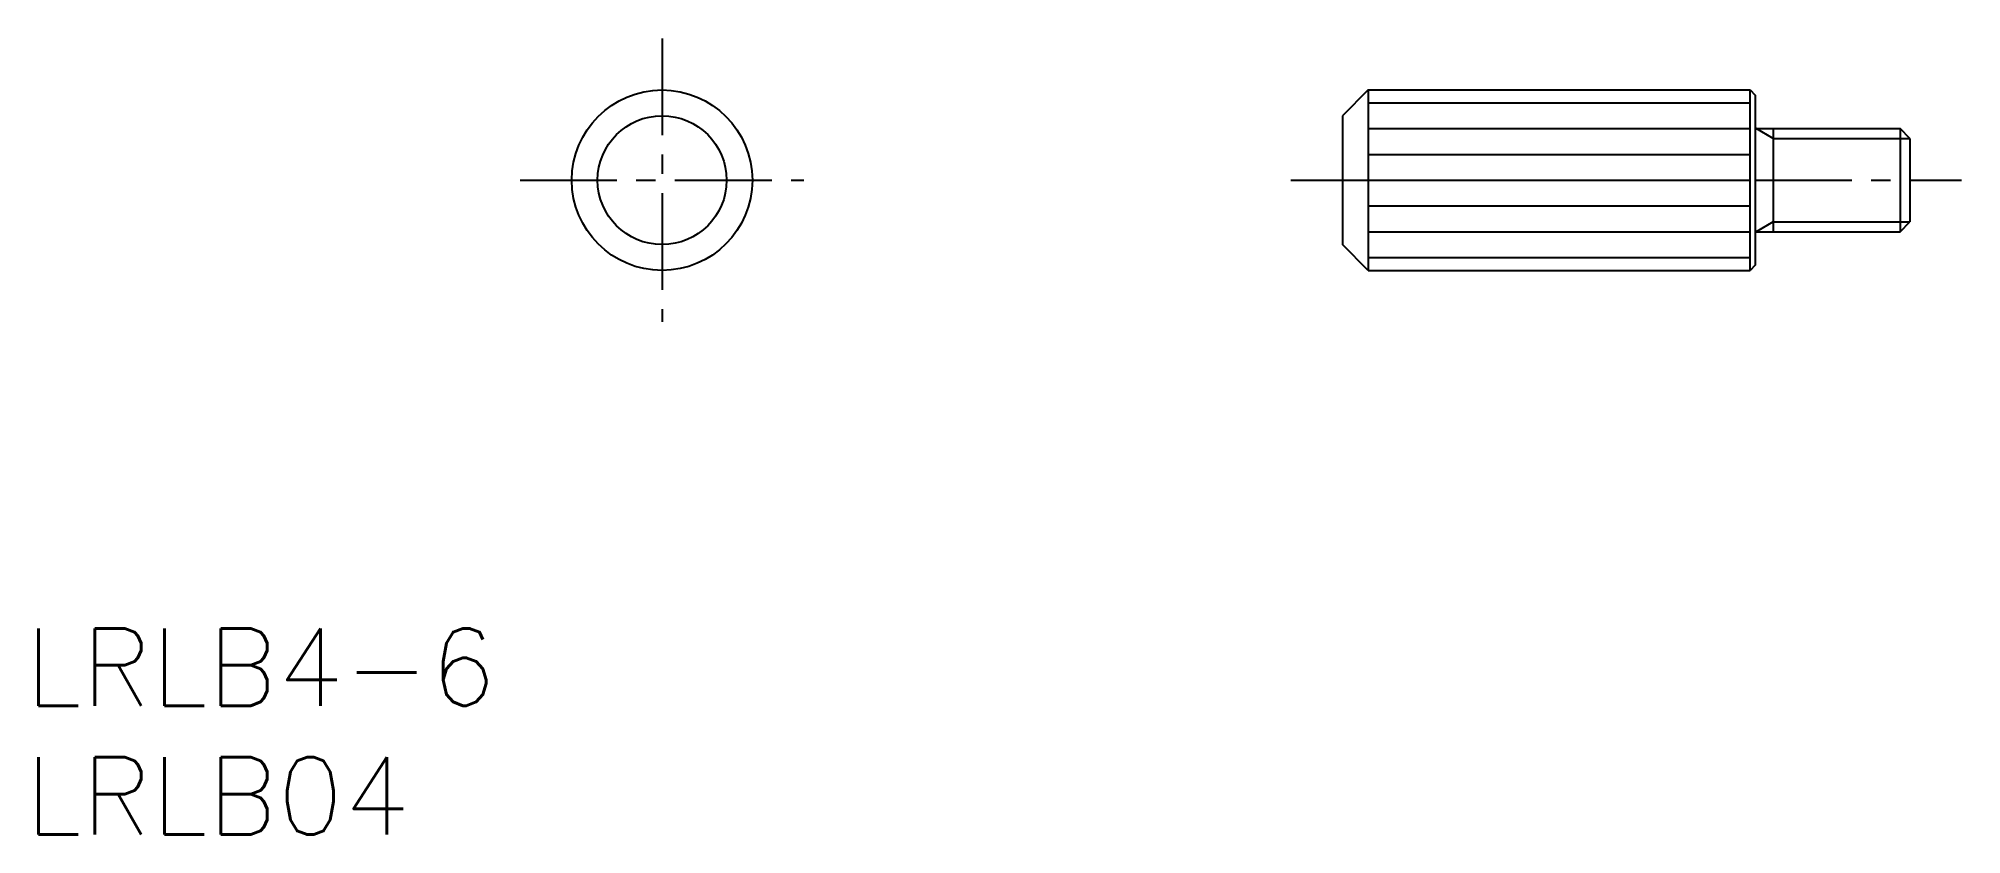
# Model space of a CAD drawing. Extents: x 13 to 87.5, y 12.2 to 43.1.
import ezdxf

# ---------------------------------------------------------------- set-up
doc = ezdxf.new("R2010")
doc.units = 0
doc.header["$LTSCALE"] = 3
doc.linetypes.add('CENTER', pattern=[2, 1.25, -0.25, 0.25, -0.25])
doc.layers.get('0').update_dxf_attribs({"linetype": 'CONTINUOUS'})
doc.layers.add('CENTER', color=1, linetype='CENTER')
doc.styles.get("Standard").update_dxf_attribs({"font": 'romans.shx', "bigfont": 'bigfont.shx'})

msp = doc.modelspace()

# ---------------------------------------------------------------- linework, layer by layer
at = {"color": 7, "linetype": 'CONTINUOUS'}
for p, q in [((64.516, 41.109), (63.516, 40.109)), ((64.516, 41.109), (79.316, 41.109)), ((64.516, 41.109), (64.516, 34.109)), ((79.316, 41.109), (79.516, 40.909)), ((79.316, 34.109), (79.316, 41.109)), ((79.516, 40.909), (79.516, 34.309)), ((63.516, 40.109), (63.516, 35.109)), ((79.516, 39.609), (85.137, 39.609)), ((80.216, 39.609), (80.216, 35.609)), ((85.137, 39.609), (85.137, 35.609)), ((85.516, 39.23), (85.137, 39.609)), ((85.516, 39.23), (85.516, 35.988)), ((85.137, 35.609), (85.516, 35.988)), ((64.516, 34.109), (63.516, 35.109)), ((79.516, 35.609), (85.137, 35.609)), ((79.516, 34.309), (79.316, 34.109)), ((64.516, 34.109), (79.316, 34.109))]:
    msp.add_line(p, q, dxfattribs=at)
at = {"color": 3, "linetype": 'CONTINUOUS'}
for p, q in [((64.516, 40.609), (79.316, 40.609)), ((64.516, 39.609), (79.316, 39.609)), ((80.216, 39.23), (79.56, 39.609)), ((80.216, 39.23), (85.516, 39.23)), ((64.516, 38.609), (79.316, 38.609)), ((64.516, 37.609), (79.316, 37.609)), ((64.516, 36.609), (79.316, 36.609)), ((80.216, 35.988), (79.56, 35.609)), ((80.216, 35.988), (85.516, 35.988)), ((64.516, 35.609), (79.316, 35.609)), ((64.516, 34.609), (79.316, 34.609))]:
    msp.add_line(p, q, dxfattribs=at)
at = {"color": 7, "linetype": 'CONTINUOUS'}
for radius in [3.5, 2.5]:
    msp.add_circle((37.138, 37.609), radius, dxfattribs=at)
at = {"layer": 'CENTER', "color": 1, "linetype": 'CENTER'}
for p, q in [((37.138, 43.109), (37.138, 32.109)), ((31.638, 37.609), (42.638, 37.609)), ((61.516, 37.609), (87.516, 37.609))]:
    msp.add_line(p, q, dxfattribs=at)

# ---------------------------------------------------------------- texts
for s, p in [('LRLB4-6', (12.446, 17.222)), ('LRLB04', (12.446, 12.222))]:
    msp.add_text(s, height=3).set_placement(p)

doc.saveas('drawing.dxf')
